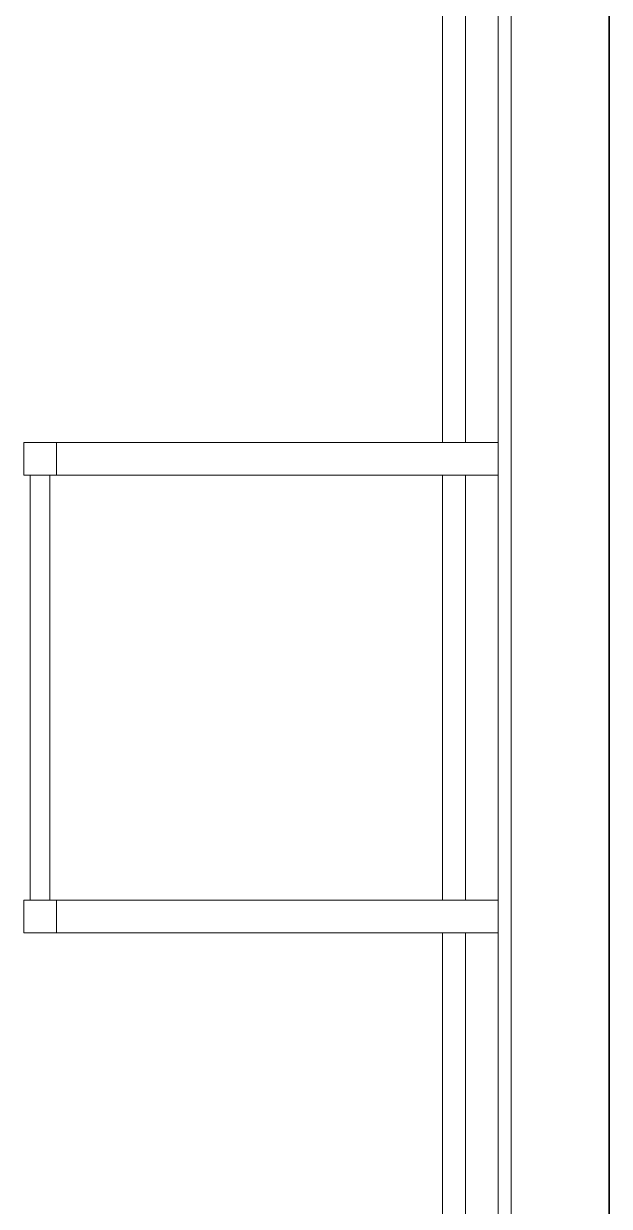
# Model space of a CAD drawing. Header units: millimetres. Extents: x -10438 to 68527, y -5058 to 44223.
# Drawn here: x 44537 to 45432, y 38427 to 40236 of the extents above; entities that cross this region are included whole.
import ezdxf

# ---------------------------------------------------------------- set-up
doc = ezdxf.new("R2010")
doc.units = ezdxf.units.MM
for name, color, linetype, lineweight in [('Оборудование', 7, 'Continuous', 18), ('Стены наружные', 7, 'Continuous', 18), ('Стены несущие', 7, 'Continuous', 30), ('Стены отделка', 7, 'Continuous', 30)]:
    doc.layers.add(name, color=color, linetype=linetype, lineweight=lineweight)

# ---------------------------------------------------------------- blocks, each defined once
blk = doc.blocks.new('Труба квадратная - Опорные ноги-1728150-План потолков 3-го этажа')
at = {"layer": 'Оборудование'}
for p, q in [((0, 25), (675, 25)), ((0, -25), (675, -25))]:
    blk.add_line(p, q, dxfattribs=at)
blk = doc.blocks.new('Труба квадратная - Ступень-1728149-План потолков 3-го этажа')
at = {"layer": 'Оборудование'}
for p, q in [((25, 15), (675, 15)), ((25, -15), (675, -15))]:
    blk.add_line(p, q, dxfattribs=at)
blk = doc.blocks.new('Поручень - Поручень-1948896-План потолков 3-го этажа')
at = {"layer": 'Оборудование'}
for p, q in [((-25, 25), (-25, -25)), ((-25, 25), (25, 25)), ((25, -25), (25, 25)), ((25, -25), (-25, -25))]:
    blk.add_line(p, q, dxfattribs=at)

msp = doc.modelspace()

# ---------------------------------------------------------------- linework, layer by layer
at = {"layer": 'Стены наружные'}
for p, q in [((45176.852, 43273.123), (45176.852, 39595)), ((45211.854, 43274.03), (45211.854, 39595)), ((45176.852, 39545), (45176.852, 38895)), ((45211.854, 39545), (45211.854, 38895)), ((45176.852, 38845), (45176.852, 28009.438)), ((45211.854, 38845), (45211.854, 28009.313))]:
    msp.add_line(p, q, dxfattribs=at)
at = {"layer": 'Стены несущие'}
for p, q in [((45431.854, 35548.953), (45431.854, 43498.805)), ((45431.854, 42908.805), (45431.854, 35549.953))]:
    msp.add_line(p, q, dxfattribs=at)
at = {"layer": 'Стены отделка', "lineweight": 9}
for p, q in [((45261.854, 35548.953), (45261.854, 43668.805)), ((45281.854, 43648.805), (45281.854, 35548.953)), ((45281.854, 35548.953), (45281.854, 43648.805))]:
    msp.add_line(p, q, dxfattribs=at)

# ---------------------------------------------------------------- block references
at = {"layer": 'Оборудование'}
for name, p, rotation in [('Поручень - Поручень-1948896-План потолков 3-го этажа', (44561.854, 39570), 90.00000000000031), ('Труба квадратная - Опорные ноги-1728150-План потолков 3-го этажа', (45261.854, 39570), 180), ('Труба квадратная - Ступень-1728149-План потолков 3-го этажа', (44561.854, 38870), 90.00000000000031), ('Поручень - Поручень-1948896-План потолков 3-го этажа', (44561.854, 38870), 90.00000000000031), ('Труба квадратная - Опорные ноги-1728150-План потолков 3-го этажа', (45261.854, 38870), 180)]:
    msp.add_blockref(name, p, dxfattribs=dict(at, rotation=rotation))

doc.saveas('drawing.dxf')
